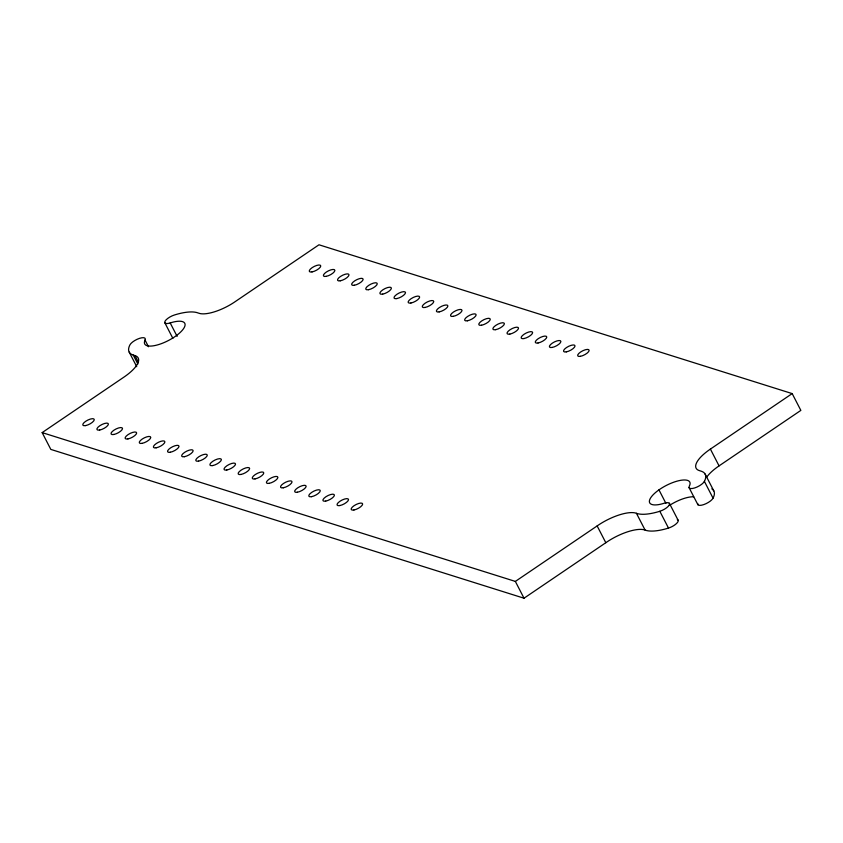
<?xml version="1.0" encoding="UTF-8"?>
<svg xmlns="http://www.w3.org/2000/svg" width="843" height="843" viewBox="0 0 843 843"><rect width="100%" height="100%" fill="white"/><g stroke="black" fill="none" stroke-linecap="round" stroke-linejoin="round"><path stroke-width="1.26" d="M706.655 477.201A31.971 11.043 -27.3 0 1 719.058 465.884L800.85 410.393L792.178 393.597L710.396 449.087A31.971 11.043 -27.3 0 0 699.353 470.605L701.113 471.163A40.021 13.825 -27.3 0 1 704.39 481.364A8.683 3.003 -27.3 0 1 694.685 487.939A8.683 3.003 -27.3 0 1 689.3 486.19A22.529 7.777 -27.3 0 0 681.998 480.131A22.529 7.777 -27.3 0 0 658.963 489.867A22.666 7.829 -27.3 0 0 649.574 502.554A22.666 7.829 -27.3 0 0 664.136 503.26A8.346 2.877 -27.3 0 1 669.258 504.989A8.346 2.877 -27.3 0 1 659.816 511.279A43.667 15.079 -27.3 0 1 636.433 513.292A30.928 10.685 -27.3 0 0 597.15 525.927L515.358 581.417L42.15 432.607L123.942 377.116A31.971 11.043 -27.3 0 0 134.975 355.598L133.215 355.04A40 13.815 -27.3 0 1 129.917 344.892A8.683 3.003 -27.3 0 1 139.559 338.338A8.683 3.003 -27.3 0 1 145.028 340.014L148.494 346.736M677.319 519.615A8.346 2.877 -27.3 0 1 676.539 523.503A8.346 2.877 -27.3 0 1 668.488 528.076A43.667 15.079 -27.3 0 1 645.106 530.089A30.928 10.685 -27.3 0 0 605.811 542.723L524.019 598.214L50.822 449.403L42.15 432.607M792.178 393.597L318.981 244.786L234.038 302.416A28.925 9.99 -27.3 0 1 199.665 313.47L197.894 312.911A43.541 15.037 -27.3 0 0 174.353 315.019A8.293 2.866 -27.3 0 0 165.007 321.288A8.293 2.866 -27.3 0 0 170.191 322.943A22.55 7.787 -27.3 0 1 184.364 327.305A22.55 7.787 -27.3 0 1 159.338 344.355A22.55 7.787 -27.3 0 1 145.133 340.003M710.396 449.087L719.058 465.884M705.127 474.082L713.8 490.879M704.39 481.364L713.052 498.16A8.683 3.003 -27.3 0 1 703.852 504.567A8.683 3.003 -27.3 0 1 697.751 503.503M689.047 487.602L697.899 504.746M669.363 503.282L678.035 520.078M658.963 489.867L665.896 503.313M659.816 511.279L668.488 528.076M636.433 513.292L645.106 530.089M597.15 525.927L605.811 542.723M515.358 581.417L524.019 598.214M170.191 322.943L177.125 336.378M164.754 322.637L172.847 338.317M134.975 355.598L138.452 362.311M133.215 355.04L137.841 363.997M129.211 352.132L136.724 366.694M669.405 505.463A22.529 7.777 -27.3 0 1 693.673 496.78M711.829 488.866A40.021 13.825 -27.3 0 1 713.052 498.16M509.804 334.113A6.396 2.213 -27.3 0 0 518.529 328.201A6.396 2.213 -27.3 0 0 509.931 329.824A6.396 2.213 -27.3 0 0 509.804 334.113M495.684 329.676A6.396 2.213 -27.3 0 0 504.399 323.754A6.396 2.213 -27.3 0 0 495.8 325.377A6.396 2.213 -27.3 0 0 495.684 329.676M523.935 338.559A6.396 2.213 -27.3 0 0 532.65 332.637A6.396 2.213 -27.3 0 0 524.051 334.271A6.396 2.213 -27.3 0 0 523.935 338.559M481.553 325.229A6.396 2.213 -27.3 0 0 490.278 319.318A6.396 2.213 -27.3 0 0 481.68 320.941A6.396 2.213 -27.3 0 0 481.553 325.229M467.433 320.783A6.396 2.213 -27.3 0 0 476.147 314.871A6.396 2.213 -27.3 0 0 467.549 316.494A6.396 2.213 -27.3 0 0 467.433 320.783M453.302 316.346A6.396 2.213 -27.3 0 0 462.027 310.435A6.396 2.213 -27.3 0 0 453.429 312.058A6.396 2.213 -27.3 0 0 453.302 316.346M439.182 311.899A6.396 2.213 -27.3 0 0 447.896 305.988A6.396 2.213 -27.3 0 0 439.298 307.611A6.396 2.213 -27.3 0 0 439.182 311.899M85.554 425.599A6.396 2.213 -27.3 0 0 94.279 419.688A6.396 2.213 -27.3 0 0 85.68 421.31A6.396 2.213 -27.3 0 0 85.554 425.599M580.437 356.326A6.396 2.213 -27.3 0 0 589.152 350.414A6.396 2.213 -27.3 0 0 580.553 352.037A6.396 2.213 -27.3 0 0 580.437 356.326M552.186 347.442A6.396 2.213 -27.3 0 0 560.901 341.52A6.396 2.213 -27.3 0 0 552.302 343.154A6.396 2.213 -27.3 0 0 552.186 347.442M566.306 351.879A6.396 2.213 -27.3 0 0 575.031 345.967A6.396 2.213 -27.3 0 0 566.433 347.59A6.396 2.213 -27.3 0 0 566.306 351.879M538.055 342.996A6.396 2.213 -27.3 0 0 546.78 337.084A6.396 2.213 -27.3 0 0 538.182 338.707A6.396 2.213 -27.3 0 0 538.055 342.996M212.689 465.578A6.396 2.213 -27.3 0 0 221.403 459.667A6.396 2.213 -27.3 0 0 212.805 461.29A6.396 2.213 -27.3 0 0 212.689 465.578M198.558 461.132A6.396 2.213 -27.3 0 0 207.283 455.22A6.396 2.213 -27.3 0 0 198.685 456.843A6.396 2.213 -27.3 0 0 198.558 461.132M184.438 456.695A6.396 2.213 -27.3 0 0 193.152 450.773A6.396 2.213 -27.3 0 0 184.554 452.406A6.396 2.213 -27.3 0 0 184.438 456.695M170.307 452.248A6.396 2.213 -27.3 0 0 179.032 446.337A6.396 2.213 -27.3 0 0 170.434 447.96A6.396 2.213 -27.3 0 0 170.307 452.248M156.187 447.812A6.396 2.213 -27.3 0 0 164.901 441.89A6.396 2.213 -27.3 0 0 156.303 443.523A6.396 2.213 -27.3 0 0 156.187 447.812M142.056 443.365A6.396 2.213 -27.3 0 0 150.781 437.454A6.396 2.213 -27.3 0 0 142.182 439.077A6.396 2.213 -27.3 0 0 142.056 443.365M127.936 438.929A6.396 2.213 -27.3 0 0 136.65 433.007A6.396 2.213 -27.3 0 0 128.052 434.63A6.396 2.213 -27.3 0 0 127.936 438.929M113.805 434.482A6.396 2.213 -27.3 0 0 122.53 428.571A6.396 2.213 -27.3 0 0 113.931 430.193A6.396 2.213 -27.3 0 0 113.805 434.482M99.685 430.035A6.396 2.213 -27.3 0 0 108.399 424.124A6.396 2.213 -27.3 0 0 99.801 425.747A6.396 2.213 -27.3 0 0 99.685 430.035M353.944 509.994A6.396 2.213 -27.3 0 0 362.659 504.082A6.396 2.213 -27.3 0 0 354.06 505.705A6.396 2.213 -27.3 0 0 353.944 509.994M339.813 505.558A6.396 2.213 -27.3 0 0 348.538 499.646A6.396 2.213 -27.3 0 0 339.94 501.269A6.396 2.213 -27.3 0 0 339.813 505.558M325.693 501.111A6.396 2.213 -27.3 0 0 334.408 495.199A6.396 2.213 -27.3 0 0 325.809 496.822A6.396 2.213 -27.3 0 0 325.693 501.111M311.562 496.675A6.396 2.213 -27.3 0 0 320.287 490.752A6.396 2.213 -27.3 0 0 311.689 492.386A6.396 2.213 -27.3 0 0 311.562 496.675M297.442 492.228A6.396 2.213 -27.3 0 0 306.157 486.316A6.396 2.213 -27.3 0 0 297.558 487.939A6.396 2.213 -27.3 0 0 297.442 492.228M283.311 487.791A6.396 2.213 -27.3 0 0 292.036 481.869A6.396 2.213 -27.3 0 0 283.438 483.503A6.396 2.213 -27.3 0 0 283.311 487.791M269.191 483.345A6.396 2.213 -27.3 0 0 277.905 477.433A6.396 2.213 -27.3 0 0 269.307 479.056A6.396 2.213 -27.3 0 0 269.191 483.345M255.06 478.908A6.396 2.213 -27.3 0 0 263.785 472.986A6.396 2.213 -27.3 0 0 255.187 474.609A6.396 2.213 -27.3 0 0 255.06 478.908M240.94 474.461A6.396 2.213 -27.3 0 0 249.654 468.55A6.396 2.213 -27.3 0 0 241.056 470.173A6.396 2.213 -27.3 0 0 240.94 474.461M226.809 470.015A6.396 2.213 -27.3 0 0 235.534 464.103A6.396 2.213 -27.3 0 0 226.936 465.726A6.396 2.213 -27.3 0 0 226.809 470.015M312.047 271.92A6.396 2.213 -27.3 0 0 320.772 266.009A6.396 2.213 -27.3 0 0 312.173 267.631A6.396 2.213 -27.3 0 0 312.047 271.92M326.178 276.367A6.396 2.213 -27.3 0 0 334.892 270.455A6.396 2.213 -27.3 0 0 326.294 272.078A6.396 2.213 -27.3 0 0 326.178 276.367M410.931 303.016A6.396 2.213 -27.3 0 0 419.645 297.105A6.396 2.213 -27.3 0 0 411.047 298.728A6.396 2.213 -27.3 0 0 410.931 303.016M425.051 307.463A6.396 2.213 -27.3 0 0 433.776 301.541A6.396 2.213 -27.3 0 0 425.178 303.174A6.396 2.213 -27.3 0 0 425.051 307.463M396.8 298.58A6.396 2.213 -27.3 0 0 405.525 292.658A6.396 2.213 -27.3 0 0 396.927 294.291A6.396 2.213 -27.3 0 0 396.8 298.58M382.68 294.133A6.396 2.213 -27.3 0 0 391.394 288.222A6.396 2.213 -27.3 0 0 382.796 289.844A6.396 2.213 -27.3 0 0 382.68 294.133M368.549 289.697A6.396 2.213 -27.3 0 0 377.274 283.775A6.396 2.213 -27.3 0 0 368.676 285.398A6.396 2.213 -27.3 0 0 368.549 289.697M354.429 285.25A6.396 2.213 -27.3 0 0 363.143 279.339A6.396 2.213 -27.3 0 0 354.545 280.961A6.396 2.213 -27.3 0 0 354.429 285.25M340.298 280.803A6.396 2.213 -27.3 0 0 349.023 274.892A6.396 2.213 -27.3 0 0 340.424 276.515A6.396 2.213 -27.3 0 0 340.298 280.803"/></g></svg>
